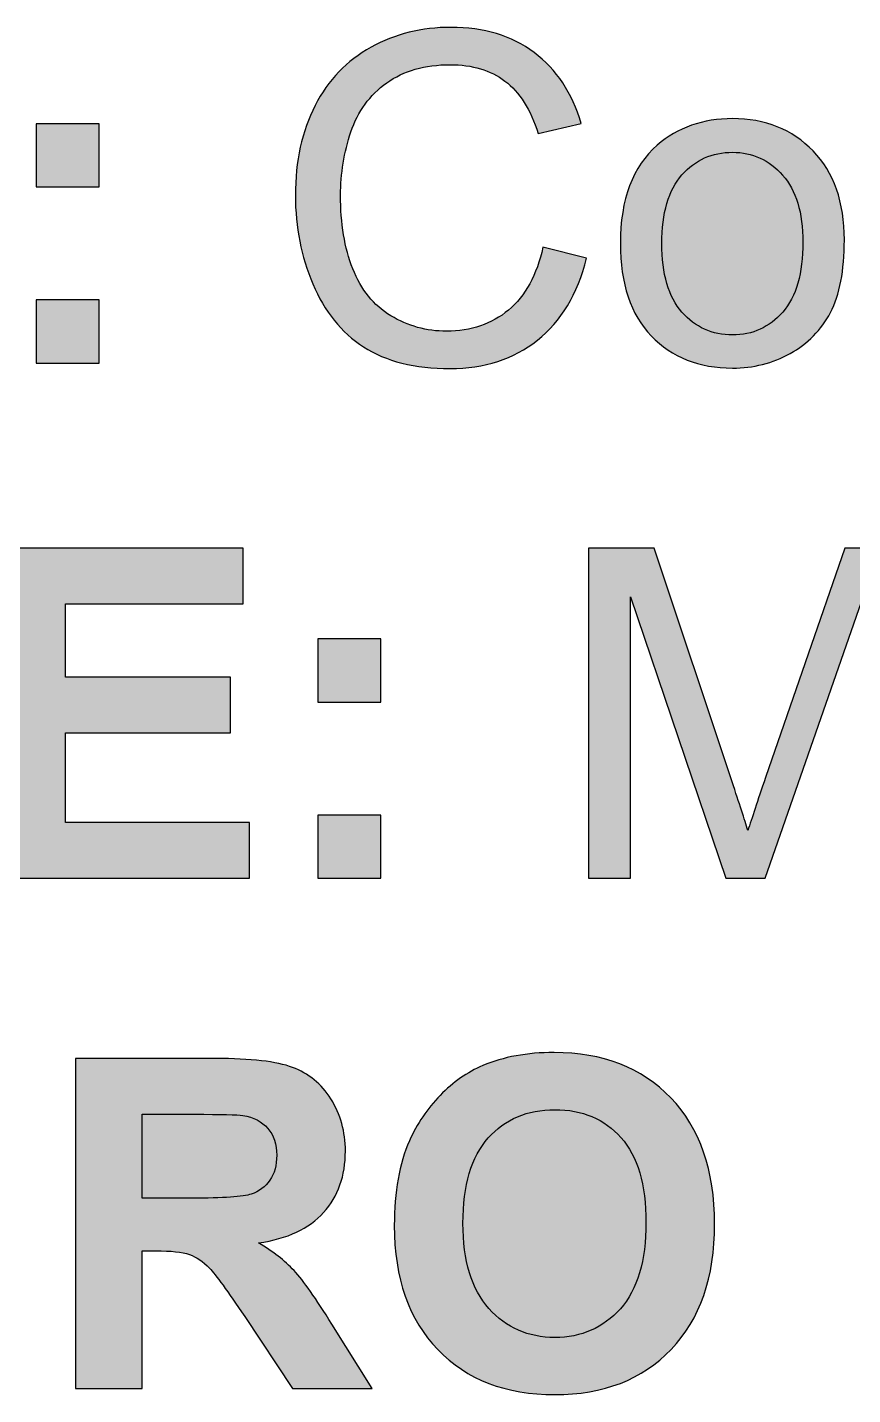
# Model space of a CAD drawing. Header units: centimetres. Extents: x -191 to 212, y -234 to 239.
# Drawn here: x -62 to -11.4, y 123.6 to 207.3 of the extents above; entities that cross this region are included whole.
import ezdxf

# ---------------------------------------------------------------- set-up
doc = ezdxf.new("R2010")
doc.units = ezdxf.units.CM
doc.header["$MEASUREMENT"] = 0
doc.layers.add('Capa 1', color=7, linetype='Continuous')

msp = doc.modelspace()

# ---------------------------------------------------------------- hatches: boundary and pattern name
at = {"layer": 'Capa 1', "true_color": 0x373435}
h = msp.add_hatch(color=250, dxfattribs=at)
edge = h.paths.add_edge_path()
edge.add_spline(control_points=[(-30.38275, 193.86991), (-30.38275, 193.86991), (-27.70164, 193.19258), (-27.70164, 193.19258), (-28.26138, 190.99595), (-29.26797, 189.32613), (-30.72141, 188.17373), (-32.17486, 187.02132), (-33.95286, 186.44276), (-36.05541, 186.44276), (-38.22852, 186.44276), (-39.99712, 186.88491), (-41.36119, 187.77391), (-42.72526, 188.65821), (-43.76008, 189.94232), (-44.47034, 191.62154), (-45.1806, 193.30547), (-45.53808, 195.10698), (-45.53808, 197.0355), (-45.53808, 199.13806), (-45.13826, 200.9725), (-44.33393, 202.53884), (-43.5296, 204.10517), (-42.3866, 205.29521), (-40.90493, 206.10895), (-39.42327, 206.92269), (-37.79108, 207.32721), (-36.01308, 207.32721), (-33.99049, 207.32721), (-32.29245, 206.8145), (-30.91897, 205.78439), (-29.54078, 204.75428), (-28.58123, 203.31024), (-28.0403, 201.44758), (-28.0403, 201.44758), (-30.66497, 200.82669), (-30.66497, 200.82669), (-31.13064, 202.29424), (-31.81267, 203.36669), (-32.70167, 204.03461), (-33.59067, 204.70724), (-34.71015, 205.04121), (-36.06012, 205.04121), (-37.60764, 205.04121), (-38.90586, 204.66961), (-39.94538, 203.92643), (-40.98489, 203.18324), (-41.71867, 202.18135), (-42.1373, 200.93017), (-42.56064, 199.67428), (-42.7723, 198.38076), (-42.7723, 197.04961), (-42.7723, 195.33276), (-42.52301, 193.83228), (-42.02441, 192.55287), (-41.52582, 191.26876), (-40.74971, 190.31391), (-39.69608, 189.67891), (-38.64245, 189.04391), (-37.50415, 188.72876), (-36.27649, 188.72876), (-34.78071, 188.72876), (-33.52012, 189.1615), (-32.4853, 190.02228), (-31.45049, 190.88776), (-30.74964, 192.16717), (-30.38275, 193.86991)], knot_values=[0, 0, 0, 0, 0.04545455, 0.04545455, 0.04545455, 0.09090909, 0.09090909, 0.09090909, 0.13636364, 0.13636364, 0.13636364, 0.18181818, 0.18181818, 0.18181818, 0.22727273, 0.22727273, 0.22727273, 0.27272727, 0.27272727, 0.27272727, 0.31818182, 0.31818182, 0.31818182, 0.36363636, 0.36363636, 0.36363636, 0.40909091, 0.40909091, 0.40909091, 0.45454545, 0.45454545, 0.45454545, 0.5, 0.5, 0.5, 0.54545455, 0.54545455, 0.54545455, 0.59090909, 0.59090909, 0.59090909, 0.63636364, 0.63636364, 0.63636364, 0.68181818, 0.68181818, 0.68181818, 0.72727273, 0.72727273, 0.72727273, 0.77272727, 0.77272727, 0.77272727, 0.81818182, 0.81818182, 0.81818182, 0.86363636, 0.86363636, 0.86363636, 0.90909091, 0.90909091, 0.90909091, 0.95454545, 0.95454545, 0.95454545, 1, 1, 1, 1], degree=3, periodic=1)
h = msp.add_hatch(color=250, dxfattribs=at)
edge = h.paths.add_edge_path()
edge.add_spline(control_points=[(-25.63671, 194.1051), (-25.63671, 196.80973), (-24.88411, 198.8135), (-23.37423, 200.11643), (-22.11834, 201.19828), (-20.58023, 201.73921), (-18.7693, 201.73921), (-16.76082, 201.73921), (-15.11452, 201.08069), (-13.83512, 199.76365), (-12.56041, 198.45132), (-11.92071, 196.63098), (-11.92071, 194.31206), (-11.92071, 192.43058), (-12.20293, 190.95361), (-12.76738, 189.87647), (-13.33182, 188.79932), (-14.15497, 187.96206), (-15.23682, 187.36469), (-16.31397, 186.76732), (-17.4946, 186.47099), (-18.7693, 186.47099), (-20.82011, 186.47099), (-22.47582, 187.1248), (-23.74111, 188.43713), (-25.00641, 189.74947), (-25.63671, 191.64036), (-25.63671, 194.1051)], knot_values=[0, 0, 0, 0, 0.11111111, 0.11111111, 0.11111111, 0.22222222, 0.22222222, 0.22222222, 0.33333333, 0.33333333, 0.33333333, 0.44444444, 0.44444444, 0.44444444, 0.55555556, 0.55555556, 0.55555556, 0.66666667, 0.66666667, 0.66666667, 0.77777778, 0.77777778, 0.77777778, 0.88888889, 0.88888889, 0.88888889, 1, 1, 1, 1], degree=3, periodic=1)
at = {"layer": 'Capa 1', "true_color": 0xed3237}
h = msp.add_hatch(color=240, dxfattribs=at)
edge = h.paths.add_edge_path()
edge.add_spline(control_points=[(-61.42248, 197.56232), (-61.42248, 197.56232), (-61.42248, 201.42876), (-61.42248, 201.42876), (-61.42248, 201.42876), (-57.55604, 201.42876), (-57.55604, 201.42876), (-57.55604, 201.42876), (-57.55604, 197.56232), (-57.55604, 197.56232), (-57.55604, 197.56232), (-61.42248, 197.56232), (-61.42248, 197.56232)], knot_values=[0, 0, 0, 0, 0.25, 0.25, 0.25, 0.5, 0.5, 0.5, 0.75, 0.75, 0.75, 1, 1, 1, 1], degree=3, periodic=1)
at = {"layer": 'Capa 1', "true_color": 0x373435}
h = msp.add_hatch(color=250, dxfattribs=at)
edge = h.paths.add_edge_path()
edge.add_spline(control_points=[(-23.09671, 194.10039), (-23.09671, 192.22832), (-22.68748, 190.82661), (-21.86904, 189.89999), (-21.04589, 188.96865), (-20.01578, 188.50299), (-18.7693, 188.50299), (-17.53693, 188.50299), (-16.51152, 188.96865), (-15.68837, 189.90469), (-14.86993, 190.84073), (-14.46071, 192.26595), (-14.46071, 194.18035), (-14.46071, 195.98658), (-14.87463, 197.35535), (-15.69778, 198.28198), (-16.52093, 199.21332), (-17.54634, 199.67898), (-18.7693, 199.67898), (-20.01578, 199.67898), (-21.04589, 199.21802), (-21.86904, 198.29139), (-22.68748, 197.36476), (-23.09671, 195.96776), (-23.09671, 194.10039)], knot_values=[0, 0, 0, 0, 0.125, 0.125, 0.125, 0.25, 0.25, 0.25, 0.375, 0.375, 0.375, 0.5, 0.5, 0.5, 0.625, 0.625, 0.625, 0.75, 0.75, 0.75, 0.875, 0.875, 0.875, 1, 1, 1, 1], degree=3, periodic=1)
at = {"layer": 'Capa 1', "true_color": 0xed3237}
h = msp.add_hatch(color=240, dxfattribs=at)
edge = h.paths.add_edge_path()
edge.add_spline(control_points=[(-61.42248, 186.78143), (-61.42248, 186.78143), (-61.42248, 190.64787), (-61.42248, 190.64787), (-61.42248, 190.64787), (-57.55604, 190.64787), (-57.55604, 190.64787), (-57.55604, 190.64787), (-57.55604, 186.78143), (-57.55604, 186.78143), (-57.55604, 186.78143), (-61.42248, 186.78143), (-61.42248, 186.78143)], knot_values=[0, 0, 0, 0, 0.25, 0.25, 0.25, 0.5, 0.5, 0.5, 0.75, 0.75, 0.75, 1, 1, 1, 1], degree=3, periodic=1)
at = {"layer": 'Capa 1', "true_color": 0x00a859}
h = msp.add_hatch(color=114, dxfattribs=at)
edge = h.paths.add_edge_path()
edge.add_spline(control_points=[(-63.69907, 155.2525), (-63.69907, 155.2525), (-63.69907, 175.45961), (-63.69907, 175.45961), (-63.69907, 175.45961), (-48.74129, 175.45961), (-48.74129, 175.45961), (-48.74129, 175.45961), (-48.74129, 172.04472), (-48.74129, 172.04472), (-48.74129, 172.04472), (-59.60685, 172.04472), (-59.60685, 172.04472), (-59.60685, 172.04472), (-59.60685, 167.55739), (-59.60685, 167.55739), (-59.60685, 167.55739), (-49.50329, 167.55739), (-49.50329, 167.55739), (-49.50329, 167.55739), (-49.50329, 164.1425), (-49.50329, 164.1425), (-49.50329, 164.1425), (-59.60685, 164.1425), (-59.60685, 164.1425), (-59.60685, 164.1425), (-59.60685, 158.66739), (-59.60685, 158.66739), (-59.60685, 158.66739), (-48.34618, 158.66739), (-48.34618, 158.66739), (-48.34618, 158.66739), (-48.34618, 155.2525), (-48.34618, 155.2525), (-48.34618, 155.2525), (-63.69907, 155.2525), (-63.69907, 155.2525)], knot_values=[0, 0, 0, 0, 0.08333333, 0.08333333, 0.08333333, 0.16666667, 0.16666667, 0.16666667, 0.25, 0.25, 0.25, 0.33333333, 0.33333333, 0.33333333, 0.41666667, 0.41666667, 0.41666667, 0.5, 0.5, 0.5, 0.58333333, 0.58333333, 0.58333333, 0.66666667, 0.66666667, 0.66666667, 0.75, 0.75, 0.75, 0.83333333, 0.83333333, 0.83333333, 0.91666667, 0.91666667, 0.91666667, 1, 1, 1, 1], degree=3, periodic=1)
at = {"layer": 'Capa 1', "true_color": 0x373435}
h = msp.add_hatch(color=250, dxfattribs=at)
edge = h.paths.add_edge_path()
edge.add_spline(control_points=[(-27.57933, 155.2525), (-27.57933, 155.2525), (-27.57933, 175.45961), (-27.57933, 175.45961), (-27.57933, 175.45961), (-23.57178, 175.45961), (-23.57178, 175.45961), (-23.57178, 175.45961), (-18.79282, 161.15565), (-18.79282, 161.15565), (-18.35067, 159.8245), (-18.03082, 158.82731), (-17.82856, 158.16409), (-17.59808, 158.89787), (-17.23589, 159.97972), (-16.74671, 161.40494), (-16.74671, 161.40494), (-11.88308, 175.45961), (-11.88308, 175.45961), (-11.88308, 175.45961), (-8.30356, 175.45961), (-8.30356, 175.45961), (-8.30356, 175.45961), (-8.30356, 155.2525), (-8.30356, 155.2525), (-8.30356, 155.2525), (-10.87178, 155.2525), (-10.87178, 155.2525), (-10.87178, 155.2525), (-10.87178, 172.15761), (-10.87178, 172.15761), (-10.87178, 172.15761), (-16.77022, 155.2525), (-16.77022, 155.2525), (-16.77022, 155.2525), (-19.17852, 155.2525), (-19.17852, 155.2525), (-19.17852, 155.2525), (-25.01111, 172.46805), (-25.01111, 172.46805), (-25.01111, 172.46805), (-25.01111, 155.2525), (-25.01111, 155.2525), (-25.01111, 155.2525), (-27.57933, 155.2525), (-27.57933, 155.2525)], knot_values=[0, 0, 0, 0, 0.06666667, 0.06666667, 0.06666667, 0.13333333, 0.13333333, 0.13333333, 0.2, 0.2, 0.2, 0.26666667, 0.26666667, 0.26666667, 0.33333333, 0.33333333, 0.33333333, 0.4, 0.4, 0.4, 0.46666667, 0.46666667, 0.46666667, 0.53333333, 0.53333333, 0.53333333, 0.6, 0.6, 0.6, 0.66666667, 0.66666667, 0.66666667, 0.73333333, 0.73333333, 0.73333333, 0.8, 0.8, 0.8, 0.86666667, 0.86666667, 0.86666667, 0.93333333, 0.93333333, 0.93333333, 1, 1, 1, 1], degree=3, periodic=1)
at = {"layer": 'Capa 1', "true_color": 0x00a859}
h = msp.add_hatch(color=114, dxfattribs=at)
edge = h.paths.add_edge_path()
edge.add_spline(control_points=[(-44.16929, 166.03339), (-44.16929, 166.03339), (-44.16929, 169.89983), (-44.16929, 169.89983), (-44.16929, 169.89983), (-40.30285, 169.89983), (-40.30285, 169.89983), (-40.30285, 169.89983), (-40.30285, 166.03339), (-40.30285, 166.03339), (-40.30285, 166.03339), (-44.16929, 166.03339), (-44.16929, 166.03339)], knot_values=[0, 0, 0, 0, 0.25, 0.25, 0.25, 0.5, 0.5, 0.5, 0.75, 0.75, 0.75, 1, 1, 1, 1], degree=3, periodic=1)
h = msp.add_hatch(color=114, dxfattribs=at)
edge = h.paths.add_edge_path()
edge.add_spline(control_points=[(-44.16929, 155.2525), (-44.16929, 155.2525), (-44.16929, 159.11894), (-44.16929, 159.11894), (-44.16929, 159.11894), (-40.30285, 159.11894), (-40.30285, 159.11894), (-40.30285, 159.11894), (-40.30285, 155.2525), (-40.30285, 155.2525), (-40.30285, 155.2525), (-44.16929, 155.2525), (-44.16929, 155.2525)], knot_values=[0, 0, 0, 0, 0.25, 0.25, 0.25, 0.5, 0.5, 0.5, 0.75, 0.75, 0.75, 1, 1, 1, 1], degree=3, periodic=1)
h = msp.add_hatch(color=114, dxfattribs=at)
edge = h.paths.add_edge_path()
edge.add_spline(control_points=[(-59.01418, 124.00992), (-59.01418, 124.00992), (-59.01418, 144.21703), (-59.01418, 144.21703), (-59.01418, 144.21703), (-50.42051, 144.21703), (-50.42051, 144.21703), (-48.26151, 144.21703), (-46.69048, 144.03358), (-45.71211, 143.6714), (-44.72903, 143.30921), (-43.94822, 142.66481), (-43.36025, 141.73818), (-42.77229, 140.80684), (-42.47596, 139.74851), (-42.47596, 138.55377), (-42.47596, 137.03447), (-42.91811, 135.78329), (-43.80711, 134.79551), (-44.69611, 133.80773), (-46.02255, 133.18684), (-47.79114, 132.92814), (-46.91155, 132.41544), (-46.18718, 131.85099), (-45.61803, 131.23481), (-45.04418, 130.61862), (-44.27277, 129.52266), (-43.30381, 127.95162), (-43.30381, 127.95162), (-40.83907, 124.00992), (-40.83907, 124.00992), (-40.83907, 124.00992), (-45.71681, 124.00992), (-45.71681, 124.00992), (-45.71681, 124.00992), (-48.64251, 128.42199), (-48.64251, 128.42199), (-49.69144, 129.98833), (-50.41111, 130.9761), (-50.80151, 131.38533), (-51.18722, 131.78984), (-51.59644, 132.07207), (-52.02918, 132.22259), (-52.46662, 132.3731), (-53.15336, 132.44836), (-54.0941, 132.44836), (-54.0941, 132.44836), (-54.92196, 132.44836), (-54.92196, 132.44836), (-54.92196, 132.44836), (-54.92196, 124.00992), (-54.92196, 124.00992), (-54.92196, 124.00992), (-59.01418, 124.00992), (-59.01418, 124.00992)], knot_values=[0, 0, 0, 0, 0.05555556, 0.05555556, 0.05555556, 0.11111111, 0.11111111, 0.11111111, 0.16666667, 0.16666667, 0.16666667, 0.22222222, 0.22222222, 0.22222222, 0.27777778, 0.27777778, 0.27777778, 0.33333333, 0.33333333, 0.33333333, 0.38888889, 0.38888889, 0.38888889, 0.44444444, 0.44444444, 0.44444444, 0.5, 0.5, 0.5, 0.55555556, 0.55555556, 0.55555556, 0.61111111, 0.61111111, 0.61111111, 0.66666667, 0.66666667, 0.66666667, 0.72222222, 0.72222222, 0.72222222, 0.77777778, 0.77777778, 0.77777778, 0.83333333, 0.83333333, 0.83333333, 0.88888889, 0.88888889, 0.88888889, 0.94444444, 0.94444444, 0.94444444, 1, 1, 1, 1], degree=3, periodic=1)
h = msp.add_hatch(color=114, dxfattribs=at)
edge = h.paths.add_edge_path()
edge.add_spline(control_points=[(-39.47969, 133.99118), (-39.47969, 136.0514), (-39.16925, 137.78236), (-38.55307, 139.18407), (-38.09681, 140.21418), (-37.46651, 141.14081), (-36.67158, 141.95925), (-35.87666, 142.7777), (-35.00647, 143.38447), (-34.06103, 143.78429), (-32.80044, 144.31581), (-31.34699, 144.58392), (-29.7007, 144.58392), (-26.71855, 144.58392), (-24.33847, 143.65729), (-22.54636, 141.80873), (-20.75896, 139.95547), (-19.86525, 137.38255), (-19.86525, 134.08525), (-19.86525, 130.81618), (-20.75425, 128.25736), (-22.52755, 126.41351), (-24.30084, 124.56496), (-26.67621, 123.64303), (-29.64425, 123.64303), (-32.64992, 123.64303), (-35.0441, 124.56025), (-36.8174, 126.3994), (-38.59069, 128.23385), (-39.47969, 130.76444), (-39.47969, 133.99118)], knot_values=[0, 0, 0, 0, 0.1, 0.1, 0.1, 0.2, 0.2, 0.2, 0.3, 0.3, 0.3, 0.4, 0.4, 0.4, 0.5, 0.5, 0.5, 0.6, 0.6, 0.6, 0.7, 0.7, 0.7, 0.8, 0.8, 0.8, 0.9, 0.9, 0.9, 1, 1, 1, 1], degree=3, periodic=1)
h = msp.add_hatch(color=114, dxfattribs=at)
edge = h.paths.add_edge_path()
edge.add_spline(control_points=[(-54.92196, 135.6657), (-54.92196, 135.6657), (-51.90218, 135.6657), (-51.90218, 135.6657), (-49.94544, 135.6657), (-48.72718, 135.75036), (-48.23799, 135.91499), (-47.75351, 136.07962), (-47.36781, 136.36655), (-47.09499, 136.77107), (-46.81748, 137.17558), (-46.68107, 137.68358), (-46.68107, 138.29036), (-46.68107, 138.9724), (-46.86451, 139.51803), (-47.2267, 139.94136), (-47.58888, 140.35999), (-48.10159, 140.6234), (-48.76011, 140.73158), (-49.09407, 140.77862), (-50.08655, 140.80214), (-51.73755, 140.80214), (-51.73755, 140.80214), (-54.92196, 140.80214), (-54.92196, 140.80214), (-54.92196, 140.80214), (-54.92196, 135.6657), (-54.92196, 135.6657)], knot_values=[0, 0, 0, 0, 0.11111111, 0.11111111, 0.11111111, 0.22222222, 0.22222222, 0.22222222, 0.33333333, 0.33333333, 0.33333333, 0.44444444, 0.44444444, 0.44444444, 0.55555556, 0.55555556, 0.55555556, 0.66666667, 0.66666667, 0.66666667, 0.77777778, 0.77777778, 0.77777778, 0.88888889, 0.88888889, 0.88888889, 1, 1, 1, 1], degree=3, periodic=1)
h = msp.add_hatch(color=114, dxfattribs=at)
edge = h.paths.add_edge_path()
edge.add_spline(control_points=[(-35.27458, 134.12759), (-35.27458, 131.83688), (-34.74307, 130.10122), (-33.68473, 128.91588), (-32.6264, 127.73525), (-31.28114, 127.14259), (-29.65366, 127.14259), (-28.02147, 127.14259), (-26.68562, 127.73055), (-25.6367, 128.90177), (-24.59247, 130.0777), (-24.07036, 131.83688), (-24.07036, 134.18403), (-24.07036, 136.50296), (-24.57836, 138.23392), (-25.59907, 139.37221), (-26.61507, 140.51521), (-27.96503, 141.08436), (-29.65366, 141.08436), (-31.33758, 141.08436), (-32.69695, 140.50581), (-33.72707, 139.3534), (-34.75718, 138.19629), (-35.27458, 136.45592), (-35.27458, 134.12759)], knot_values=[0, 0, 0, 0, 0.125, 0.125, 0.125, 0.25, 0.25, 0.25, 0.375, 0.375, 0.375, 0.5, 0.5, 0.5, 0.625, 0.625, 0.625, 0.75, 0.75, 0.75, 0.875, 0.875, 0.875, 1, 1, 1, 1], degree=3, periodic=1)

# ---------------------------------------------------------------- linework, layer by layer
at = {"layer": 'Capa 1', "color": 250}
for points, knots in [([(-30.38275, 193.86991), (-30.38275, 193.86991), (-27.70164, 193.19258), (-27.70164, 193.19258), (-28.26138, 190.99595), (-29.26797, 189.32613), (-30.72141, 188.17373), (-32.17486, 187.02132), (-33.95286, 186.44276), (-36.05541, 186.44276), (-38.22852, 186.44276), (-39.99712, 186.88491), (-41.36119, 187.77391), (-42.72526, 188.65821), (-43.76008, 189.94232), (-44.47034, 191.62154), (-45.1806, 193.30547), (-45.53808, 195.10698), (-45.53808, 197.0355), (-45.53808, 199.13806), (-45.13826, 200.9725), (-44.33393, 202.53884), (-43.5296, 204.10517), (-42.3866, 205.29521), (-40.90493, 206.10895), (-39.42327, 206.92269), (-37.79108, 207.32721), (-36.01308, 207.32721), (-33.99049, 207.32721), (-32.29245, 206.8145), (-30.91897, 205.78439), (-29.54078, 204.75428), (-28.58123, 203.31024), (-28.0403, 201.44758), (-28.0403, 201.44758), (-30.66497, 200.82669), (-30.66497, 200.82669), (-31.13064, 202.29424), (-31.81267, 203.36669), (-32.70167, 204.03461), (-33.59067, 204.70724), (-34.71015, 205.04121), (-36.06012, 205.04121), (-37.60764, 205.04121), (-38.90586, 204.66961), (-39.94538, 203.92643), (-40.98489, 203.18324), (-41.71867, 202.18135), (-42.1373, 200.93017), (-42.56064, 199.67428), (-42.7723, 198.38076), (-42.7723, 197.04961), (-42.7723, 195.33276), (-42.52301, 193.83228), (-42.02441, 192.55287), (-41.52582, 191.26876), (-40.74971, 190.31391), (-39.69608, 189.67891), (-38.64245, 189.04391), (-37.50415, 188.72876), (-36.27649, 188.72876), (-34.78071, 188.72876), (-33.52012, 189.1615), (-32.4853, 190.02228), (-31.45049, 190.88776), (-30.74964, 192.16717), (-30.38275, 193.86991)], [0, 0, 0, 0, 0.04545455, 0.04545455, 0.04545455, 0.09090909, 0.09090909, 0.09090909, 0.13636364, 0.13636364, 0.13636364, 0.18181818, 0.18181818, 0.18181818, 0.22727273, 0.22727273, 0.22727273, 0.27272727, 0.27272727, 0.27272727, 0.31818182, 0.31818182, 0.31818182, 0.36363636, 0.36363636, 0.36363636, 0.40909091, 0.40909091, 0.40909091, 0.45454545, 0.45454545, 0.45454545, 0.5, 0.5, 0.5, 0.54545455, 0.54545455, 0.54545455, 0.59090909, 0.59090909, 0.59090909, 0.63636364, 0.63636364, 0.63636364, 0.68181818, 0.68181818, 0.68181818, 0.72727273, 0.72727273, 0.72727273, 0.77272727, 0.77272727, 0.77272727, 0.81818182, 0.81818182, 0.81818182, 0.86363636, 0.86363636, 0.86363636, 0.90909091, 0.90909091, 0.90909091, 0.95454545, 0.95454545, 0.95454545, 1, 1, 1, 1]), ([(-25.63671, 194.1051), (-25.63671, 196.80973), (-24.88411, 198.8135), (-23.37423, 200.11643), (-22.11834, 201.19828), (-20.58023, 201.73921), (-18.7693, 201.73921), (-16.76082, 201.73921), (-15.11452, 201.08069), (-13.83512, 199.76365), (-12.56041, 198.45132), (-11.92071, 196.63098), (-11.92071, 194.31206), (-11.92071, 192.43058), (-12.20293, 190.95361), (-12.76738, 189.87647), (-13.33182, 188.79932), (-14.15497, 187.96206), (-15.23682, 187.36469), (-16.31397, 186.76732), (-17.4946, 186.47099), (-18.7693, 186.47099), (-20.82011, 186.47099), (-22.47582, 187.1248), (-23.74111, 188.43713), (-25.00641, 189.74947), (-25.63671, 191.64036), (-25.63671, 194.1051)], [0, 0, 0, 0, 0.11111111, 0.11111111, 0.11111111, 0.22222222, 0.22222222, 0.22222222, 0.33333333, 0.33333333, 0.33333333, 0.44444444, 0.44444444, 0.44444444, 0.55555556, 0.55555556, 0.55555556, 0.66666667, 0.66666667, 0.66666667, 0.77777778, 0.77777778, 0.77777778, 0.88888889, 0.88888889, 0.88888889, 1, 1, 1, 1]), ([(-23.09671, 194.10039), (-23.09671, 192.22832), (-22.68748, 190.82661), (-21.86904, 189.89999), (-21.04589, 188.96865), (-20.01578, 188.50299), (-18.7693, 188.50299), (-17.53693, 188.50299), (-16.51152, 188.96865), (-15.68837, 189.90469), (-14.86993, 190.84073), (-14.46071, 192.26595), (-14.46071, 194.18035), (-14.46071, 195.98658), (-14.87463, 197.35535), (-15.69778, 198.28198), (-16.52093, 199.21332), (-17.54634, 199.67898), (-18.7693, 199.67898), (-20.01578, 199.67898), (-21.04589, 199.21802), (-21.86904, 198.29139), (-22.68748, 197.36476), (-23.09671, 195.96776), (-23.09671, 194.10039)], [0, 0, 0, 0, 0.125, 0.125, 0.125, 0.25, 0.25, 0.25, 0.375, 0.375, 0.375, 0.5, 0.5, 0.5, 0.625, 0.625, 0.625, 0.75, 0.75, 0.75, 0.875, 0.875, 0.875, 1, 1, 1, 1]), ([(-27.57933, 155.2525), (-27.57933, 155.2525), (-27.57933, 175.45961), (-27.57933, 175.45961), (-27.57933, 175.45961), (-23.57178, 175.45961), (-23.57178, 175.45961), (-23.57178, 175.45961), (-18.79282, 161.15565), (-18.79282, 161.15565), (-18.35067, 159.8245), (-18.03082, 158.82731), (-17.82856, 158.16409), (-17.59808, 158.89787), (-17.23589, 159.97972), (-16.74671, 161.40494), (-16.74671, 161.40494), (-11.88308, 175.45961), (-11.88308, 175.45961), (-11.88308, 175.45961), (-8.30356, 175.45961), (-8.30356, 175.45961), (-8.30356, 175.45961), (-8.30356, 155.2525), (-8.30356, 155.2525), (-8.30356, 155.2525), (-10.87178, 155.2525), (-10.87178, 155.2525), (-10.87178, 155.2525), (-10.87178, 172.15761), (-10.87178, 172.15761), (-10.87178, 172.15761), (-16.77022, 155.2525), (-16.77022, 155.2525), (-16.77022, 155.2525), (-19.17852, 155.2525), (-19.17852, 155.2525), (-19.17852, 155.2525), (-25.01111, 172.46805), (-25.01111, 172.46805), (-25.01111, 172.46805), (-25.01111, 155.2525), (-25.01111, 155.2525), (-25.01111, 155.2525), (-27.57933, 155.2525), (-27.57933, 155.2525)], [0, 0, 0, 0, 0.06666667, 0.06666667, 0.06666667, 0.13333333, 0.13333333, 0.13333333, 0.2, 0.2, 0.2, 0.26666667, 0.26666667, 0.26666667, 0.33333333, 0.33333333, 0.33333333, 0.4, 0.4, 0.4, 0.46666667, 0.46666667, 0.46666667, 0.53333333, 0.53333333, 0.53333333, 0.6, 0.6, 0.6, 0.66666667, 0.66666667, 0.66666667, 0.73333333, 0.73333333, 0.73333333, 0.8, 0.8, 0.8, 0.86666667, 0.86666667, 0.86666667, 0.93333333, 0.93333333, 0.93333333, 1, 1, 1, 1])]:
    msp.add_open_spline(points, degree=3, knots=knots, dxfattribs=at)
at = {"layer": 'Capa 1', "color": 240}
for points in [[(-61.42248, 197.56232), (-61.42248, 197.56232), (-61.42248, 201.42876), (-61.42248, 201.42876), (-61.42248, 201.42876), (-57.55604, 201.42876), (-57.55604, 201.42876), (-57.55604, 201.42876), (-57.55604, 197.56232), (-57.55604, 197.56232), (-57.55604, 197.56232), (-61.42248, 197.56232), (-61.42248, 197.56232)], [(-61.42248, 186.78143), (-61.42248, 186.78143), (-61.42248, 190.64787), (-61.42248, 190.64787), (-61.42248, 190.64787), (-57.55604, 190.64787), (-57.55604, 190.64787), (-57.55604, 190.64787), (-57.55604, 186.78143), (-57.55604, 186.78143), (-57.55604, 186.78143), (-61.42248, 186.78143), (-61.42248, 186.78143)]]:
    msp.add_open_spline(points, degree=3, knots=[0, 0, 0, 0, 0.25, 0.25, 0.25, 0.5, 0.5, 0.5, 0.75, 0.75, 0.75, 1, 1, 1, 1], dxfattribs=at)
at = {"layer": 'Capa 1', "color": 114}
for points, knots in [([(-63.69907, 155.2525), (-63.69907, 155.2525), (-63.69907, 175.45961), (-63.69907, 175.45961), (-63.69907, 175.45961), (-48.74129, 175.45961), (-48.74129, 175.45961), (-48.74129, 175.45961), (-48.74129, 172.04472), (-48.74129, 172.04472), (-48.74129, 172.04472), (-59.60685, 172.04472), (-59.60685, 172.04472), (-59.60685, 172.04472), (-59.60685, 167.55739), (-59.60685, 167.55739), (-59.60685, 167.55739), (-49.50329, 167.55739), (-49.50329, 167.55739), (-49.50329, 167.55739), (-49.50329, 164.1425), (-49.50329, 164.1425), (-49.50329, 164.1425), (-59.60685, 164.1425), (-59.60685, 164.1425), (-59.60685, 164.1425), (-59.60685, 158.66739), (-59.60685, 158.66739), (-59.60685, 158.66739), (-48.34618, 158.66739), (-48.34618, 158.66739), (-48.34618, 158.66739), (-48.34618, 155.2525), (-48.34618, 155.2525), (-48.34618, 155.2525), (-63.69907, 155.2525), (-63.69907, 155.2525)], [0, 0, 0, 0, 0.08333333, 0.08333333, 0.08333333, 0.16666667, 0.16666667, 0.16666667, 0.25, 0.25, 0.25, 0.33333333, 0.33333333, 0.33333333, 0.41666667, 0.41666667, 0.41666667, 0.5, 0.5, 0.5, 0.58333333, 0.58333333, 0.58333333, 0.66666667, 0.66666667, 0.66666667, 0.75, 0.75, 0.75, 0.83333333, 0.83333333, 0.83333333, 0.91666667, 0.91666667, 0.91666667, 1, 1, 1, 1]), ([(-44.16929, 166.03339), (-44.16929, 166.03339), (-44.16929, 169.89983), (-44.16929, 169.89983), (-44.16929, 169.89983), (-40.30285, 169.89983), (-40.30285, 169.89983), (-40.30285, 169.89983), (-40.30285, 166.03339), (-40.30285, 166.03339), (-40.30285, 166.03339), (-44.16929, 166.03339), (-44.16929, 166.03339)], [0, 0, 0, 0, 0.25, 0.25, 0.25, 0.5, 0.5, 0.5, 0.75, 0.75, 0.75, 1, 1, 1, 1]), ([(-44.16929, 155.2525), (-44.16929, 155.2525), (-44.16929, 159.11894), (-44.16929, 159.11894), (-44.16929, 159.11894), (-40.30285, 159.11894), (-40.30285, 159.11894), (-40.30285, 159.11894), (-40.30285, 155.2525), (-40.30285, 155.2525), (-40.30285, 155.2525), (-44.16929, 155.2525), (-44.16929, 155.2525)], [0, 0, 0, 0, 0.25, 0.25, 0.25, 0.5, 0.5, 0.5, 0.75, 0.75, 0.75, 1, 1, 1, 1]), ([(-59.01418, 124.00992), (-59.01418, 124.00992), (-59.01418, 144.21703), (-59.01418, 144.21703), (-59.01418, 144.21703), (-50.42051, 144.21703), (-50.42051, 144.21703), (-48.26151, 144.21703), (-46.69048, 144.03358), (-45.71211, 143.6714), (-44.72903, 143.30921), (-43.94822, 142.66481), (-43.36025, 141.73818), (-42.77229, 140.80684), (-42.47596, 139.74851), (-42.47596, 138.55377), (-42.47596, 137.03447), (-42.91811, 135.78329), (-43.80711, 134.79551), (-44.69611, 133.80773), (-46.02255, 133.18684), (-47.79114, 132.92814), (-46.91155, 132.41544), (-46.18718, 131.85099), (-45.61803, 131.23481), (-45.04418, 130.61862), (-44.27277, 129.52266), (-43.30381, 127.95162), (-43.30381, 127.95162), (-40.83907, 124.00992), (-40.83907, 124.00992), (-40.83907, 124.00992), (-45.71681, 124.00992), (-45.71681, 124.00992), (-45.71681, 124.00992), (-48.64251, 128.42199), (-48.64251, 128.42199), (-49.69144, 129.98833), (-50.41111, 130.9761), (-50.80151, 131.38533), (-51.18722, 131.78984), (-51.59644, 132.07207), (-52.02918, 132.22259), (-52.46662, 132.3731), (-53.15336, 132.44836), (-54.0941, 132.44836), (-54.0941, 132.44836), (-54.92196, 132.44836), (-54.92196, 132.44836), (-54.92196, 132.44836), (-54.92196, 124.00992), (-54.92196, 124.00992), (-54.92196, 124.00992), (-59.01418, 124.00992), (-59.01418, 124.00992)], [0, 0, 0, 0, 0.05555556, 0.05555556, 0.05555556, 0.11111111, 0.11111111, 0.11111111, 0.16666667, 0.16666667, 0.16666667, 0.22222222, 0.22222222, 0.22222222, 0.27777778, 0.27777778, 0.27777778, 0.33333333, 0.33333333, 0.33333333, 0.38888889, 0.38888889, 0.38888889, 0.44444444, 0.44444444, 0.44444444, 0.5, 0.5, 0.5, 0.55555556, 0.55555556, 0.55555556, 0.61111111, 0.61111111, 0.61111111, 0.66666667, 0.66666667, 0.66666667, 0.72222222, 0.72222222, 0.72222222, 0.77777778, 0.77777778, 0.77777778, 0.83333333, 0.83333333, 0.83333333, 0.88888889, 0.88888889, 0.88888889, 0.94444444, 0.94444444, 0.94444444, 1, 1, 1, 1]), ([(-39.47969, 133.99118), (-39.47969, 136.0514), (-39.16925, 137.78236), (-38.55307, 139.18407), (-38.09681, 140.21418), (-37.46651, 141.14081), (-36.67158, 141.95925), (-35.87666, 142.7777), (-35.00647, 143.38447), (-34.06103, 143.78429), (-32.80044, 144.31581), (-31.34699, 144.58392), (-29.7007, 144.58392), (-26.71855, 144.58392), (-24.33847, 143.65729), (-22.54636, 141.80873), (-20.75896, 139.95547), (-19.86525, 137.38255), (-19.86525, 134.08525), (-19.86525, 130.81618), (-20.75425, 128.25736), (-22.52755, 126.41351), (-24.30084, 124.56496), (-26.67621, 123.64303), (-29.64425, 123.64303), (-32.64992, 123.64303), (-35.0441, 124.56025), (-36.8174, 126.3994), (-38.59069, 128.23385), (-39.47969, 130.76444), (-39.47969, 133.99118)], [0, 0, 0, 0, 0.1, 0.1, 0.1, 0.2, 0.2, 0.2, 0.3, 0.3, 0.3, 0.4, 0.4, 0.4, 0.5, 0.5, 0.5, 0.6, 0.6, 0.6, 0.7, 0.7, 0.7, 0.8, 0.8, 0.8, 0.9, 0.9, 0.9, 1, 1, 1, 1]), ([(-54.92196, 135.6657), (-54.92196, 135.6657), (-51.90218, 135.6657), (-51.90218, 135.6657), (-49.94544, 135.6657), (-48.72718, 135.75036), (-48.23799, 135.91499), (-47.75351, 136.07962), (-47.36781, 136.36655), (-47.09499, 136.77107), (-46.81748, 137.17558), (-46.68107, 137.68358), (-46.68107, 138.29036), (-46.68107, 138.9724), (-46.86451, 139.51803), (-47.2267, 139.94136), (-47.58888, 140.35999), (-48.10159, 140.6234), (-48.76011, 140.73158), (-49.09407, 140.77862), (-50.08655, 140.80214), (-51.73755, 140.80214), (-51.73755, 140.80214), (-54.92196, 140.80214), (-54.92196, 140.80214), (-54.92196, 140.80214), (-54.92196, 135.6657), (-54.92196, 135.6657)], [0, 0, 0, 0, 0.11111111, 0.11111111, 0.11111111, 0.22222222, 0.22222222, 0.22222222, 0.33333333, 0.33333333, 0.33333333, 0.44444444, 0.44444444, 0.44444444, 0.55555556, 0.55555556, 0.55555556, 0.66666667, 0.66666667, 0.66666667, 0.77777778, 0.77777778, 0.77777778, 0.88888889, 0.88888889, 0.88888889, 1, 1, 1, 1]), ([(-35.27458, 134.12759), (-35.27458, 131.83688), (-34.74307, 130.10122), (-33.68473, 128.91588), (-32.6264, 127.73525), (-31.28114, 127.14259), (-29.65366, 127.14259), (-28.02147, 127.14259), (-26.68562, 127.73055), (-25.6367, 128.90177), (-24.59247, 130.0777), (-24.07036, 131.83688), (-24.07036, 134.18403), (-24.07036, 136.50296), (-24.57836, 138.23392), (-25.59907, 139.37221), (-26.61507, 140.51521), (-27.96503, 141.08436), (-29.65366, 141.08436), (-31.33758, 141.08436), (-32.69695, 140.50581), (-33.72707, 139.3534), (-34.75718, 138.19629), (-35.27458, 136.45592), (-35.27458, 134.12759)], [0, 0, 0, 0, 0.125, 0.125, 0.125, 0.25, 0.25, 0.25, 0.375, 0.375, 0.375, 0.5, 0.5, 0.5, 0.625, 0.625, 0.625, 0.75, 0.75, 0.75, 0.875, 0.875, 0.875, 1, 1, 1, 1])]:
    msp.add_open_spline(points, degree=3, knots=knots, dxfattribs=at)

doc.saveas('drawing.dxf')
